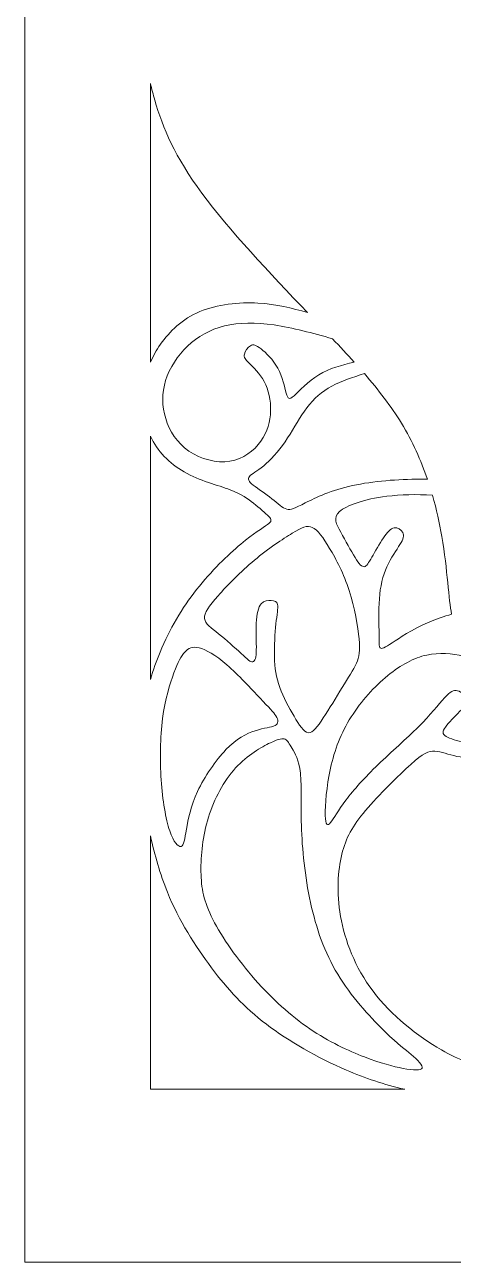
# Model space of a CAD drawing. Header units: millimetres. Extents: x -101 to 100, y -2 to 86.
# Drawn here: x -101.41 to -85.71, y 12.82 to 58.15 of the extents above; entities that cross this region are included whole.
import ezdxf

# ---------------------------------------------------------------- set-up
doc = ezdxf.new("R2010")
doc.units = ezdxf.units.MM
doc.header["$MEASUREMENT"] = 0
doc.layers.add('Layer 1', color=7, linetype='Continuous')

msp = doc.modelspace()

# ---------------------------------------------------------------- linework, layer by layer
at = {"layer": 'Layer 1', "lineweight": 9}
for points, knots in [([(-0.752, 86.205), (-3.659, 86.205), (-6.567, 86.205), (-11.62, 85.466), (-11.62, 85.466), (-16.674, 84.728), (-23.874, 83.251), (-31.419, 81.174), (-31.419, 81.174), (-38.965, 79.097), (-46.857, 76.421), (-54.61, 74.436), (-54.61, 74.436), (-62.364, 72.452), (-69.979, 71.159), (-76.671, 71.113), (-76.671, 71.113), (-83.363, 71.067), (-89.132, 72.267), (-93.101, 73.536), (-93.101, 73.536), (-97.07, 74.805), (-99.239, 76.144), (-101.408, 77.482), (-101.408, 77.482), (-101.408, 77.482), (-101.408, 12.824), (-101.408, 12.824), (-101.408, 12.824), (-101.408, 12.824), (-0.752, 12.824), (-0.752, 12.824), (-0.752, 12.824), (-0.752, 12.824), (99.904, 12.824), (99.904, 12.824), (99.904, 12.824), (99.904, 12.824), (99.904, 77.482), (99.904, 77.482), (99.904, 77.482), (97.735, 76.144), (95.566, 74.805), (91.597, 73.536), (91.597, 73.536), (87.628, 72.267), (81.859, 71.067), (75.167, 71.113), (75.167, 71.113), (68.475, 71.159), (60.86, 72.452), (53.106, 74.436), (53.106, 74.436), (45.353, 76.421), (37.461, 79.097), (29.915, 81.174), (29.915, 81.174), (22.37, 83.251), (15.17, 84.728), (10.116, 85.466), (10.116, 85.466), (5.063, 86.205), (2.155, 86.205), (-0.752, 86.205)], [0, 0, 0, 0, 0.058824, 0.058824, 0.058824, 0.058824, 0.117647, 0.117647, 0.117647, 0.117647, 0.176471, 0.176471, 0.176471, 0.176471, 0.235294, 0.235294, 0.235294, 0.235294, 0.294118, 0.294118, 0.294118, 0.294118, 0.352941, 0.352941, 0.352941, 0.352941, 0.411765, 0.411765, 0.411765, 0.411765, 0.470588, 0.470588, 0.470588, 0.470588, 0.529412, 0.529412, 0.529412, 0.529412, 0.588235, 0.588235, 0.588235, 0.588235, 0.647059, 0.647059, 0.647059, 0.647059, 0.705882, 0.705882, 0.705882, 0.705882, 0.764706, 0.764706, 0.764706, 0.764706, 0.823529, 0.823529, 0.823529, 0.823529, 0.882353, 0.882353, 0.882353, 0.882353, 1, 1, 1, 1]), ([(-96.805, 45.784), (-96.805, 45.784), (-96.805, 55.995), (-96.805, 55.995), (-96.805, 55.995), (-96.758, 55.796), (-96.706, 55.593), (-96.647, 55.389), (-96.647, 55.389), (-96.353, 54.368), (-95.901, 53.306), (-94.919, 51.974), (-94.919, 51.974), (-93.937, 50.641), (-92.426, 49.037), (-91.053, 47.606), (-91.053, 47.606), (-91.617, 47.761), (-92.182, 47.916), (-92.868, 47.953), (-92.868, 47.953), (-93.554, 47.99), (-94.362, 47.909), (-94.999, 47.641), (-94.999, 47.641), (-95.637, 47.373), (-96.104, 46.917), (-96.436, 46.444), (-96.436, 46.444), (-96.586, 46.229), (-96.709, 46.012), (-96.805, 45.784)], [0, 0, 0, 0, 0.111111, 0.111111, 0.111111, 0.111111, 0.222222, 0.222222, 0.222222, 0.222222, 0.333333, 0.333333, 0.333333, 0.333333, 0.444444, 0.444444, 0.444444, 0.444444, 0.555556, 0.555556, 0.555556, 0.555556, 0.666667, 0.666667, 0.666667, 0.666667, 0.777778, 0.777778, 0.777778, 0.777778, 1, 1, 1, 1]), ([(-90.135, 46.648), (-89.861, 46.359), (-89.596, 46.075), (-89.342, 45.794), (-89.342, 45.794), (-89.796, 45.682), (-90.25, 45.569), (-90.641, 45.329), (-90.641, 45.329), (-91.033, 45.088), (-91.362, 44.719), (-91.546, 44.557), (-91.546, 44.557), (-91.731, 44.396), (-91.771, 44.442), (-91.832, 44.656), (-91.832, 44.656), (-91.892, 44.869), (-91.973, 45.25), (-92.143, 45.567), (-92.143, 45.567), (-92.314, 45.884), (-92.573, 46.138), (-92.755, 46.279), (-92.755, 46.279), (-92.937, 46.421), (-93.041, 46.45), (-93.141, 46.392), (-93.141, 46.392), (-93.242, 46.334), (-93.341, 46.19), (-93.364, 46.081), (-93.364, 46.081), (-93.387, 45.971), (-93.335, 45.896), (-93.188, 45.749), (-93.188, 45.749), (-93.041, 45.602), (-92.798, 45.382), (-92.637, 45.08), (-92.637, 45.08), (-92.475, 44.777), (-92.394, 44.39), (-92.403, 44.007), (-92.403, 44.007), (-92.412, 43.623), (-92.51, 43.242), (-92.758, 42.896), (-92.758, 42.896), (-93.006, 42.55), (-93.404, 42.238), (-93.894, 42.16), (-93.894, 42.16), (-94.385, 42.083), (-94.967, 42.238), (-95.397, 42.535), (-95.397, 42.535), (-95.827, 42.833), (-96.104, 43.271), (-96.245, 43.727), (-96.245, 43.727), (-96.386, 44.182), (-96.392, 44.656), (-96.248, 45.117), (-96.248, 45.117), (-96.104, 45.578), (-95.81, 46.029), (-95.441, 46.38), (-95.441, 46.38), (-95.071, 46.732), (-94.627, 46.986), (-94.096, 47.116), (-94.096, 47.116), (-93.566, 47.246), (-92.948, 47.252), (-92.274, 47.153), (-92.274, 47.153), (-91.599, 47.054), (-90.867, 46.851), (-90.135, 46.648)], [0, 0, 0, 0, 0.047619, 0.047619, 0.047619, 0.047619, 0.095238, 0.095238, 0.095238, 0.095238, 0.142857, 0.142857, 0.142857, 0.142857, 0.190476, 0.190476, 0.190476, 0.190476, 0.238095, 0.238095, 0.238095, 0.238095, 0.285714, 0.285714, 0.285714, 0.285714, 0.333333, 0.333333, 0.333333, 0.333333, 0.380952, 0.380952, 0.380952, 0.380952, 0.428571, 0.428571, 0.428571, 0.428571, 0.47619, 0.47619, 0.47619, 0.47619, 0.52381, 0.52381, 0.52381, 0.52381, 0.571429, 0.571429, 0.571429, 0.571429, 0.619048, 0.619048, 0.619048, 0.619048, 0.666667, 0.666667, 0.666667, 0.666667, 0.714286, 0.714286, 0.714286, 0.714286, 0.761905, 0.761905, 0.761905, 0.761905, 0.809524, 0.809524, 0.809524, 0.809524, 0.857143, 0.857143, 0.857143, 0.857143, 0.904762, 0.904762, 0.904762, 0.904762, 1, 1, 1, 1]), ([(-88.969, 45.37), (-88.451, 44.77), (-87.991, 44.174), (-87.614, 43.557), (-87.614, 43.557), (-87.205, 42.887), (-86.894, 42.191), (-86.657, 41.5), (-86.657, 41.5), (-86.847, 41.505), (-87.039, 41.505), (-87.236, 41.501), (-87.236, 41.501), (-88.064, 41.484), (-88.964, 41.391), (-89.682, 41.204), (-89.682, 41.204), (-90.4, 41.016), (-90.937, 40.733), (-91.265, 40.569), (-91.265, 40.569), (-91.594, 40.405), (-91.715, 40.359), (-91.87, 40.426), (-91.87, 40.426), (-92.024, 40.493), (-92.212, 40.673), (-92.445, 40.853), (-92.445, 40.853), (-92.677, 41.033), (-92.954, 41.211), (-93.098, 41.338), (-93.098, 41.338), (-93.242, 41.465), (-93.254, 41.54), (-93.147, 41.635), (-93.147, 41.635), (-93.041, 41.731), (-92.816, 41.846), (-92.562, 42.074), (-92.562, 42.074), (-92.308, 42.302), (-92.025, 42.642), (-91.78, 43.014), (-91.78, 43.014), (-91.535, 43.386), (-91.327, 43.79), (-91.073, 44.122), (-91.073, 44.122), (-90.819, 44.454), (-90.519, 44.713), (-90.161, 44.909), (-90.161, 44.909), (-89.803, 45.105), (-89.386, 45.238), (-88.969, 45.37)], [0, 0, 0, 0, 0.066667, 0.066667, 0.066667, 0.066667, 0.133333, 0.133333, 0.133333, 0.133333, 0.2, 0.2, 0.2, 0.2, 0.266667, 0.266667, 0.266667, 0.266667, 0.333333, 0.333333, 0.333333, 0.333333, 0.4, 0.4, 0.4, 0.4, 0.466667, 0.466667, 0.466667, 0.466667, 0.533333, 0.533333, 0.533333, 0.533333, 0.6, 0.6, 0.6, 0.6, 0.666667, 0.666667, 0.666667, 0.666667, 0.733333, 0.733333, 0.733333, 0.733333, 0.8, 0.8, 0.8, 0.8, 0.866667, 0.866667, 0.866667, 0.866667, 1, 1, 1, 1]), ([(-84.59, 31.269), (-84.932, 31.28), (-85.274, 31.29), (-85.58, 31.353), (-85.58, 31.353), (-85.887, 31.416), (-86.158, 31.531), (-86.389, 31.543), (-86.389, 31.543), (-86.619, 31.554), (-86.81, 31.462), (-87.266, 31.058), (-87.266, 31.058), (-87.721, 30.654), (-88.442, 29.939), (-88.924, 29.368), (-88.924, 29.368), (-89.406, 28.797), (-89.648, 28.37), (-89.795, 27.764), (-89.795, 27.764), (-89.942, 27.158), (-89.994, 26.374), (-89.839, 25.491), (-89.839, 25.491), (-89.683, 24.609), (-89.319, 23.628), (-88.65, 22.748), (-88.65, 22.748), (-87.981, 21.868), (-87.006, 21.089), (-86.149, 20.602), (-86.149, 20.602), (-85.495, 20.229), (-84.909, 20.027), (-84.302, 19.908), (-84.302, 19.908), (-84.337, 20.107), (-84.374, 20.331), (-84.413, 20.584), (-84.413, 20.584), (-84.637, 22.055), (-84.937, 24.525), (-85.03, 26.382), (-85.03, 26.382), (-85.122, 28.24), (-85.007, 29.486), (-84.718, 30.749), (-84.718, 30.749), (-84.43, 32.013), (-83.968, 33.293), (-83.241, 34.505), (-83.241, 34.505), (-82.514, 35.716), (-81.522, 36.859), (-80.53, 37.637), (-80.53, 37.637), (-79.538, 38.416), (-78.545, 38.832), (-77.922, 39.074), (-77.922, 39.074), (-77.299, 39.316), (-77.045, 39.385), (-76.97, 39.68), (-76.97, 39.68), (-76.895, 39.974), (-76.999, 40.493), (-76.809, 41.18), (-76.809, 41.18), (-76.619, 41.866), (-76.134, 42.72), (-75.499, 43.239), (-75.499, 43.239), (-75.375, 43.341), (-75.245, 43.429), (-75.111, 43.506), (-75.111, 43.506), (-75.545, 43.517), (-75.959, 43.536), (-76.37, 43.56), (-76.37, 43.56), (-77.077, 43.602), (-77.775, 43.663), (-78.485, 43.745), (-78.485, 43.745), (-78.606, 43.677), (-78.719, 43.607), (-78.821, 43.533), (-78.821, 43.533), (-79.325, 43.167), (-79.568, 42.716), (-79.738, 42.382), (-79.738, 42.382), (-79.908, 42.047), (-80.006, 41.828), (-80.185, 41.863), (-80.185, 41.863), (-80.364, 41.897), (-80.624, 42.186), (-80.837, 42.728), (-80.837, 42.728), (-80.98, 43.091), (-81.102, 43.569), (-81.195, 44.149), (-81.195, 44.149), (-81.87, 44.268), (-82.556, 44.397), (-83.241, 44.527), (-83.241, 44.527), (-83.261, 44.382), (-83.28, 44.237), (-83.299, 44.093), (-83.299, 44.093), (-83.452, 42.972), (-83.618, 41.898), (-83.796, 40.949), (-83.796, 40.949), (-83.373, 40.791), (-82.959, 40.602), (-82.575, 40.39), (-82.575, 40.39), (-81.868, 40.001), (-81.262, 39.534), (-80.815, 39.148), (-80.815, 39.148), (-80.368, 38.763), (-80.079, 38.46), (-79.791, 38.157)], [0, 0, 0, 0, 0.030303, 0.030303, 0.030303, 0.030303, 0.060606, 0.060606, 0.060606, 0.060606, 0.090909, 0.090909, 0.090909, 0.090909, 0.121212, 0.121212, 0.121212, 0.121212, 0.151515, 0.151515, 0.151515, 0.151515, 0.181818, 0.181818, 0.181818, 0.181818, 0.212121, 0.212121, 0.212121, 0.212121, 0.242424, 0.242424, 0.242424, 0.242424, 0.272727, 0.272727, 0.272727, 0.272727, 0.30303, 0.30303, 0.30303, 0.30303, 0.333333, 0.333333, 0.333333, 0.333333, 0.363636, 0.363636, 0.363636, 0.363636, 0.393939, 0.393939, 0.393939, 0.393939, 0.424242, 0.424242, 0.424242, 0.424242, 0.454545, 0.454545, 0.454545, 0.454545, 0.484848, 0.484848, 0.484848, 0.484848, 0.515152, 0.515152, 0.515152, 0.515152, 0.545455, 0.545455, 0.545455, 0.545455, 0.575758, 0.575758, 0.575758, 0.575758, 0.606061, 0.606061, 0.606061, 0.606061, 0.636364, 0.636364, 0.636364, 0.636364, 0.666667, 0.666667, 0.666667, 0.666667, 0.69697, 0.69697, 0.69697, 0.69697, 0.727273, 0.727273, 0.727273, 0.727273, 0.757576, 0.757576, 0.757576, 0.757576, 0.787879, 0.787879, 0.787879, 0.787879, 0.818182, 0.818182, 0.818182, 0.818182, 0.848485, 0.848485, 0.848485, 0.848485, 0.878788, 0.878788, 0.878788, 0.878788, 0.909091, 0.909091, 0.909091, 0.909091, 0.939394, 0.939394, 0.939394, 0.939394, 1, 1, 1, 1]), ([(-96.805, 34.172), (-96.805, 34.172), (-96.805, 43.084), (-96.805, 43.084), (-96.805, 43.084), (-96.556, 42.539), (-96.119, 42.08), (-95.57, 41.768), (-95.57, 41.768), (-95.008, 41.448), (-94.327, 41.28), (-93.887, 41.118), (-93.887, 41.118), (-93.447, 40.956), (-93.246, 40.798), (-93.031, 40.624), (-93.031, 40.624), (-92.816, 40.45), (-92.585, 40.259), (-92.469, 40.138), (-92.469, 40.138), (-92.354, 40.017), (-92.354, 39.965), (-92.521, 39.841), (-92.521, 39.841), (-92.689, 39.717), (-93.023, 39.521), (-93.496, 39.126), (-93.496, 39.126), (-93.969, 38.731), (-94.581, 38.136), (-95.114, 37.458), (-95.114, 37.458), (-95.648, 36.781), (-96.104, 36.019), (-96.453, 35.174), (-96.453, 35.174), (-96.587, 34.85), (-96.705, 34.514), (-96.805, 34.172)], [0, 0, 0, 0, 0.090909, 0.090909, 0.090909, 0.090909, 0.181818, 0.181818, 0.181818, 0.181818, 0.272727, 0.272727, 0.272727, 0.272727, 0.363636, 0.363636, 0.363636, 0.363636, 0.454545, 0.454545, 0.454545, 0.454545, 0.545455, 0.545455, 0.545455, 0.545455, 0.636364, 0.636364, 0.636364, 0.636364, 0.727273, 0.727273, 0.727273, 0.727273, 0.818182, 0.818182, 0.818182, 0.818182, 1, 1, 1, 1]), ([(-85.772, 36.563), (-85.888, 37.072), (-85.922, 38.178), (-86.132, 39.409), (-86.132, 39.409), (-86.215, 39.896), (-86.325, 40.402), (-86.473, 40.916), (-86.473, 40.916), (-87.067, 40.956), (-87.643, 40.939), (-88.144, 40.878), (-88.144, 40.878), (-88.992, 40.774), (-89.627, 40.543), (-89.878, 40.315), (-89.878, 40.315), (-90.129, 40.087), (-89.996, 39.862), (-89.829, 39.559), (-89.829, 39.559), (-89.662, 39.256), (-89.46, 38.876), (-89.31, 38.634), (-89.31, 38.634), (-89.16, 38.391), (-89.061, 38.287), (-88.975, 38.299), (-88.975, 38.299), (-88.889, 38.31), (-88.813, 38.437), (-88.695, 38.645), (-88.695, 38.645), (-88.577, 38.853), (-88.415, 39.141), (-88.274, 39.352), (-88.274, 39.352), (-88.133, 39.562), (-88.012, 39.695), (-87.882, 39.718), (-87.882, 39.718), (-87.752, 39.741), (-87.614, 39.654), (-87.562, 39.548), (-87.562, 39.548), (-87.51, 39.441), (-87.544, 39.314), (-87.665, 39.112), (-87.665, 39.112), (-87.787, 38.91), (-87.994, 38.633), (-88.144, 38.299), (-88.144, 38.299), (-88.294, 37.964), (-88.387, 37.572), (-88.421, 37.122), (-88.421, 37.122), (-88.456, 36.672), (-88.433, 36.164), (-88.43, 35.838), (-88.43, 35.838), (-88.427, 35.512), (-88.444, 35.368), (-88.392, 35.322), (-88.392, 35.322), (-88.341, 35.276), (-88.219, 35.328), (-87.951, 35.507), (-87.951, 35.507), (-87.683, 35.685), (-87.267, 35.991), (-86.575, 36.277), (-86.575, 36.277), (-86.334, 36.376), (-86.059, 36.473), (-85.772, 36.563)], [0, 0, 0, 0, 0.05, 0.05, 0.05, 0.05, 0.1, 0.1, 0.1, 0.1, 0.15, 0.15, 0.15, 0.15, 0.2, 0.2, 0.2, 0.2, 0.25, 0.25, 0.25, 0.25, 0.3, 0.3, 0.3, 0.3, 0.35, 0.35, 0.35, 0.35, 0.4, 0.4, 0.4, 0.4, 0.45, 0.45, 0.45, 0.45, 0.5, 0.5, 0.5, 0.5, 0.55, 0.55, 0.55, 0.55, 0.6, 0.6, 0.6, 0.6, 0.65, 0.65, 0.65, 0.65, 0.7, 0.7, 0.7, 0.7, 0.75, 0.75, 0.75, 0.75, 0.8, 0.8, 0.8, 0.8, 0.85, 0.85, 0.85, 0.85, 0.9, 0.9, 0.9, 0.9, 1, 1, 1, 1]), ([(-90.474, 32.76), (-90.261, 33.089), (-90.001, 33.516), (-89.779, 33.874), (-89.779, 33.874), (-89.557, 34.232), (-89.373, 34.52), (-89.263, 34.762), (-89.263, 34.762), (-89.153, 35.005), (-89.119, 35.201), (-89.162, 35.651), (-89.162, 35.651), (-89.205, 36.101), (-89.327, 36.805), (-89.525, 37.422), (-89.525, 37.422), (-89.724, 38.039), (-90.002, 38.57), (-90.241, 38.971), (-90.241, 38.971), (-90.48, 39.372), (-90.682, 39.643), (-90.875, 39.735), (-90.875, 39.735), (-91.069, 39.828), (-91.253, 39.741), (-91.608, 39.525), (-91.608, 39.525), (-91.963, 39.308), (-92.488, 38.962), (-92.995, 38.538), (-92.995, 38.538), (-93.503, 38.114), (-93.994, 37.612), (-94.328, 37.234), (-94.328, 37.234), (-94.663, 36.857), (-94.842, 36.603), (-94.821, 36.404), (-94.821, 36.404), (-94.801, 36.205), (-94.582, 36.06), (-94.308, 35.841), (-94.308, 35.841), (-94.034, 35.622), (-93.705, 35.328), (-93.48, 35.12), (-93.48, 35.12), (-93.255, 34.912), (-93.134, 34.791), (-93.053, 34.809), (-93.053, 34.809), (-92.973, 34.826), (-92.932, 34.982), (-92.926, 35.253), (-92.926, 35.253), (-92.92, 35.524), (-92.949, 35.911), (-92.932, 36.234), (-92.932, 36.234), (-92.915, 36.557), (-92.851, 36.816), (-92.748, 36.943), (-92.748, 36.943), (-92.644, 37.07), (-92.499, 37.064), (-92.381, 37.056), (-92.381, 37.056), (-92.263, 37.047), (-92.17, 37.035), (-92.147, 36.911), (-92.147, 36.911), (-92.124, 36.787), (-92.171, 36.551), (-92.208, 36.205), (-92.208, 36.205), (-92.245, 35.859), (-92.274, 35.403), (-92.263, 34.999), (-92.263, 34.999), (-92.251, 34.595), (-92.199, 34.243), (-92.07, 33.88), (-92.07, 33.88), (-91.94, 33.516), (-91.732, 33.141), (-91.545, 32.821), (-91.545, 32.821), (-91.357, 32.501), (-91.19, 32.236), (-91.023, 32.218), (-91.023, 32.218), (-90.855, 32.201), (-90.688, 32.432), (-90.474, 32.76)], [0, 0, 0, 0, 0.04, 0.04, 0.04, 0.04, 0.08, 0.08, 0.08, 0.08, 0.12, 0.12, 0.12, 0.12, 0.16, 0.16, 0.16, 0.16, 0.2, 0.2, 0.2, 0.2, 0.24, 0.24, 0.24, 0.24, 0.28, 0.28, 0.28, 0.28, 0.32, 0.32, 0.32, 0.32, 0.36, 0.36, 0.36, 0.36, 0.4, 0.4, 0.4, 0.4, 0.44, 0.44, 0.44, 0.44, 0.48, 0.48, 0.48, 0.48, 0.52, 0.52, 0.52, 0.52, 0.56, 0.56, 0.56, 0.56, 0.6, 0.6, 0.6, 0.6, 0.64, 0.64, 0.64, 0.64, 0.68, 0.68, 0.68, 0.68, 0.72, 0.72, 0.72, 0.72, 0.76, 0.76, 0.76, 0.76, 0.8, 0.8, 0.8, 0.8, 0.84, 0.84, 0.84, 0.84, 0.88, 0.88, 0.88, 0.88, 0.92, 0.92, 0.92, 0.92, 1, 1, 1, 1]), ([(-92.788, 33.482), (-93.111, 33.822), (-93.59, 34.341), (-94.005, 34.702), (-94.005, 34.702), (-94.42, 35.062), (-94.772, 35.264), (-95.02, 35.328), (-95.02, 35.328), (-95.268, 35.391), (-95.413, 35.316), (-95.545, 35.172), (-95.545, 35.172), (-95.678, 35.028), (-95.799, 34.814), (-95.946, 34.416), (-95.946, 34.416), (-96.093, 34.018), (-96.266, 33.435), (-96.359, 32.74), (-96.359, 32.74), (-96.451, 32.045), (-96.463, 31.237), (-96.411, 30.49), (-96.411, 30.49), (-96.359, 29.743), (-96.243, 29.057), (-96.099, 28.627), (-96.099, 28.627), (-95.955, 28.197), (-95.782, 28.024), (-95.681, 28.056), (-95.681, 28.056), (-95.58, 28.088), (-95.551, 28.324), (-95.488, 28.685), (-95.488, 28.685), (-95.424, 29.045), (-95.326, 29.53), (-95.075, 30.069), (-95.075, 30.069), (-94.824, 30.609), (-94.42, 31.203), (-94.037, 31.598), (-94.037, 31.598), (-93.653, 31.993), (-93.29, 32.189), (-92.97, 32.293), (-92.97, 32.293), (-92.649, 32.397), (-92.372, 32.409), (-92.24, 32.481), (-92.24, 32.481), (-92.107, 32.553), (-92.119, 32.686), (-92.208, 32.833), (-92.208, 32.833), (-92.297, 32.98), (-92.465, 33.141), (-92.788, 33.482)], [0, 0, 0, 0, 0.0625, 0.0625, 0.0625, 0.0625, 0.125, 0.125, 0.125, 0.125, 0.1875, 0.1875, 0.1875, 0.1875, 0.25, 0.25, 0.25, 0.25, 0.3125, 0.3125, 0.3125, 0.3125, 0.375, 0.375, 0.375, 0.375, 0.4375, 0.4375, 0.4375, 0.4375, 0.5, 0.5, 0.5, 0.5, 0.5625, 0.5625, 0.5625, 0.5625, 0.625, 0.625, 0.625, 0.625, 0.6875, 0.6875, 0.6875, 0.6875, 0.75, 0.75, 0.75, 0.75, 0.8125, 0.8125, 0.8125, 0.8125, 0.875, 0.875, 0.875, 0.875, 1, 1, 1, 1]), ([(-84.448, 31.765), (-84.727, 31.789), (-85.007, 31.813), (-85.285, 31.865), (-85.285, 31.865), (-85.563, 31.918), (-85.84, 31.999), (-85.979, 32.085), (-85.979, 32.085), (-86.117, 32.172), (-86.117, 32.264), (-86.002, 32.425), (-86.002, 32.425), (-85.887, 32.587), (-85.656, 32.818), (-85.48, 32.996), (-85.48, 32.996), (-85.304, 33.175), (-85.183, 33.302), (-85.209, 33.438), (-85.209, 33.438), (-85.235, 33.573), (-85.408, 33.718), (-85.555, 33.755), (-85.555, 33.755), (-85.702, 33.793), (-85.823, 33.723), (-86.036, 33.493), (-86.036, 33.493), (-86.25, 33.262), (-86.556, 32.87), (-86.988, 32.434), (-86.988, 32.434), (-87.421, 31.999), (-87.981, 31.52), (-88.465, 31.052), (-88.465, 31.052), (-88.95, 30.585), (-89.359, 30.129), (-89.645, 29.749), (-89.645, 29.749), (-89.931, 29.368), (-90.092, 29.062), (-90.207, 28.927), (-90.207, 28.927), (-90.323, 28.791), (-90.392, 28.826), (-90.401, 29.192), (-90.401, 29.192), (-90.409, 29.558), (-90.358, 30.256), (-90.21, 30.92), (-90.21, 30.92), (-90.063, 31.583), (-89.821, 32.212), (-89.455, 32.795), (-89.455, 32.795), (-89.088, 33.377), (-88.598, 33.914), (-88.113, 34.309), (-88.113, 34.309), (-87.629, 34.704), (-87.15, 34.958), (-86.686, 35.062), (-86.686, 35.062), (-86.221, 35.166), (-85.771, 35.119), (-85.324, 35.019), (-85.324, 35.019), (-84.877, 34.918), (-84.433, 34.762), (-84.116, 34.615), (-84.116, 34.615), (-83.8, 34.468), (-83.611, 34.33), (-83.423, 34.192)], [0, 0, 0, 0, 0.05, 0.05, 0.05, 0.05, 0.1, 0.1, 0.1, 0.1, 0.15, 0.15, 0.15, 0.15, 0.2, 0.2, 0.2, 0.2, 0.25, 0.25, 0.25, 0.25, 0.3, 0.3, 0.3, 0.3, 0.35, 0.35, 0.35, 0.35, 0.4, 0.4, 0.4, 0.4, 0.45, 0.45, 0.45, 0.45, 0.5, 0.5, 0.5, 0.5, 0.55, 0.55, 0.55, 0.55, 0.6, 0.6, 0.6, 0.6, 0.65, 0.65, 0.65, 0.65, 0.7, 0.7, 0.7, 0.7, 0.75, 0.75, 0.75, 0.75, 0.8, 0.8, 0.8, 0.8, 0.85, 0.85, 0.85, 0.85, 0.9, 0.9, 0.9, 0.9, 1, 1, 1, 1]), ([(-88.196, 21.254), (-88.663, 21.707), (-89.35, 22.434), (-89.854, 23.227), (-89.854, 23.227), (-90.359, 24.02), (-90.682, 24.88), (-90.901, 25.82), (-90.901, 25.82), (-91.12, 26.76), (-91.236, 27.782), (-91.27, 28.656), (-91.27, 28.656), (-91.305, 29.53), (-91.259, 30.257), (-91.311, 30.741), (-91.311, 30.741), (-91.363, 31.226), (-91.513, 31.468), (-91.617, 31.644), (-91.617, 31.644), (-91.72, 31.82), (-91.778, 31.93), (-91.87, 31.976), (-91.87, 31.976), (-91.963, 32.022), (-92.09, 32.004), (-92.413, 31.849), (-92.413, 31.849), (-92.736, 31.693), (-93.255, 31.399), (-93.688, 30.926), (-93.688, 30.926), (-94.12, 30.453), (-94.467, 29.801), (-94.677, 29.12), (-94.677, 29.12), (-94.888, 28.439), (-94.963, 27.73), (-94.954, 27.13), (-94.954, 27.13), (-94.945, 26.53), (-94.853, 26.039), (-94.518, 25.382), (-94.518, 25.382), (-94.184, 24.724), (-93.607, 23.899), (-92.978, 23.181), (-92.978, 23.181), (-92.349, 22.463), (-91.669, 21.851), (-90.971, 21.378), (-90.971, 21.378), (-90.272, 20.905), (-89.557, 20.57), (-88.969, 20.343), (-88.969, 20.343), (-88.38, 20.115), (-87.919, 19.994), (-87.547, 19.924), (-87.547, 19.924), (-87.175, 19.855), (-86.892, 19.838), (-86.854, 19.933), (-86.854, 19.933), (-86.817, 20.028), (-87.025, 20.236), (-87.252, 20.429), (-87.252, 20.429), (-87.48, 20.622), (-87.728, 20.801), (-88.196, 21.254)], [0, 0, 0, 0, 0.052632, 0.052632, 0.052632, 0.052632, 0.105263, 0.105263, 0.105263, 0.105263, 0.157895, 0.157895, 0.157895, 0.157895, 0.210526, 0.210526, 0.210526, 0.210526, 0.263158, 0.263158, 0.263158, 0.263158, 0.315789, 0.315789, 0.315789, 0.315789, 0.368421, 0.368421, 0.368421, 0.368421, 0.421053, 0.421053, 0.421053, 0.421053, 0.473684, 0.473684, 0.473684, 0.473684, 0.526316, 0.526316, 0.526316, 0.526316, 0.578947, 0.578947, 0.578947, 0.578947, 0.631579, 0.631579, 0.631579, 0.631579, 0.684211, 0.684211, 0.684211, 0.684211, 0.736842, 0.736842, 0.736842, 0.736842, 0.789474, 0.789474, 0.789474, 0.789474, 0.842105, 0.842105, 0.842105, 0.842105, 0.894737, 0.894737, 0.894737, 0.894737, 1, 1, 1, 1]), ([(-87.488, 19.158), (-87.488, 19.158), (-96.805, 19.158), (-96.805, 19.158), (-96.805, 19.158), (-96.805, 19.158), (-96.805, 28.437), (-96.805, 28.437), (-96.805, 28.437), (-96.653, 27.747), (-96.451, 27.04), (-96.184, 26.382), (-96.184, 26.382), (-95.758, 25.329), (-95.163, 24.4), (-94.569, 23.61), (-94.569, 23.61), (-93.975, 22.82), (-93.381, 22.168), (-92.559, 21.542), (-92.559, 21.542), (-91.737, 20.916), (-90.687, 20.316), (-89.625, 19.86), (-89.625, 19.86), (-88.943, 19.567), (-88.256, 19.334), (-87.488, 19.158)], [0, 0, 0, 0, 0.125, 0.125, 0.125, 0.125, 0.25, 0.25, 0.25, 0.25, 0.375, 0.375, 0.375, 0.375, 0.5, 0.5, 0.5, 0.5, 0.625, 0.625, 0.625, 0.625, 0.75, 0.75, 0.75, 0.75, 1, 1, 1, 1])]:
    msp.add_open_spline(points, degree=3, knots=knots, dxfattribs=at)

doc.saveas('drawing.dxf')
